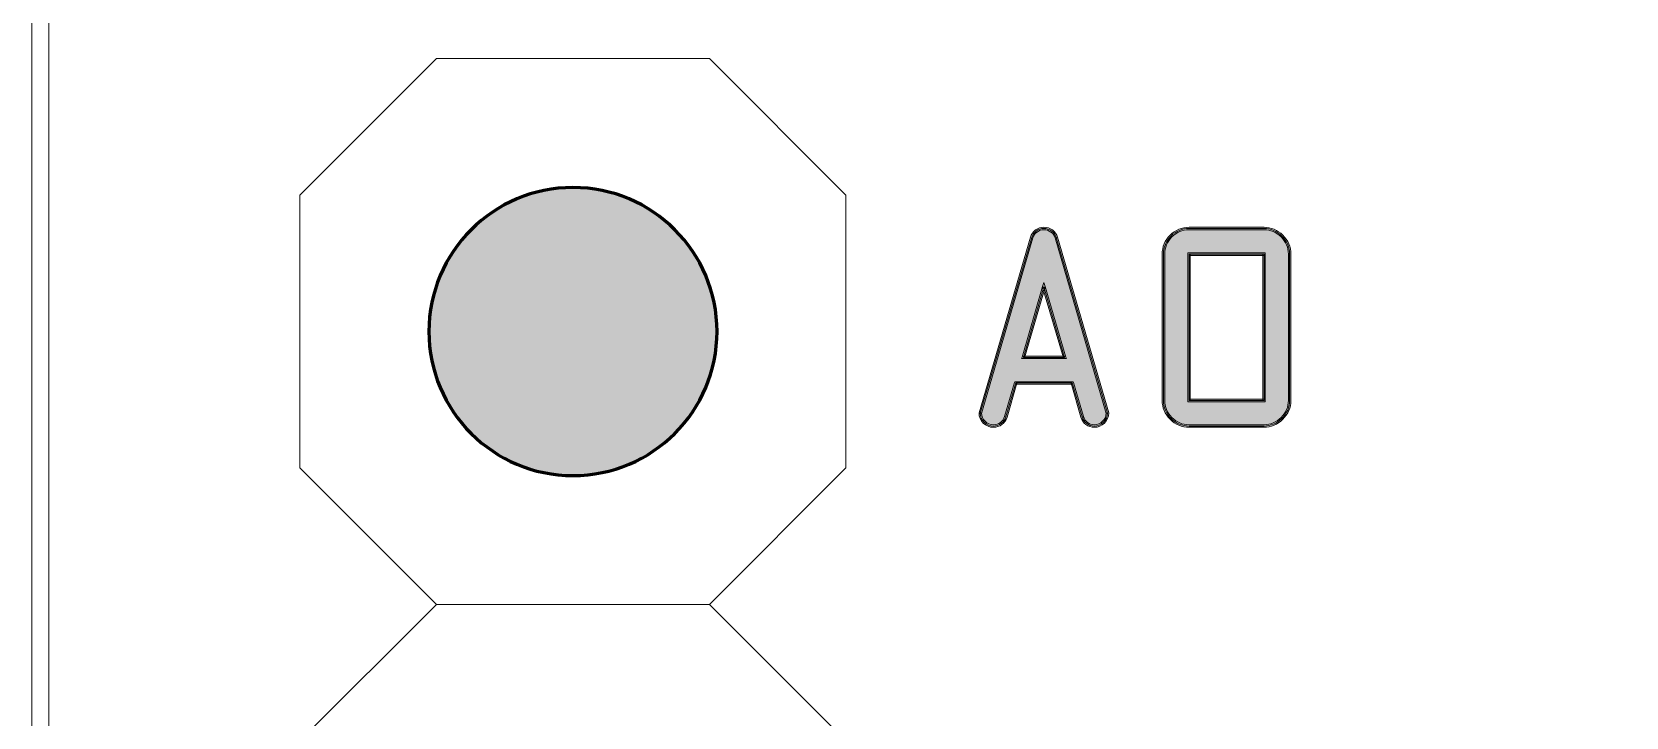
# Model space of a CAD drawing. Header units: inches. Extents: x 3.6 to 56.9, y 3.5 to 76.6.
# Drawn here: x 3.64 to 11.05, y 24 to 27.18 of the extents above; entities that cross this region are included whole.
import ezdxf

# ---------------------------------------------------------------- set-up
doc = ezdxf.new("R2010")
doc.units = ezdxf.units.IN
doc.header["$MEASUREMENT"] = 0
for name, color, linetype in [('board', 7, 'Continuous'), ('copper', 7, 'Continuous'), ('mask', 7, 'Continuous'), ('silk', 7, 'Continuous')]:
    doc.layers.add(name, color=color, linetype=linetype)

msp = doc.modelspace()

# ---------------------------------------------------------------- hatches: boundary and pattern name
at = {"layer": 'mask', "true_color": 0xffffff}
h = msp.add_hatch(color=7, dxfattribs=at)
edge = h.paths.add_edge_path()
edge.add_spline(control_points=[(6.1536, 25.1197), (5.7834, 25.1197), (5.4833, 25.4198), (5.4833, 25.79), (5.4833, 26.1602), (5.7834, 26.4603), (6.1536, 26.4603), (6.5238, 26.4603), (6.8239, 26.1602), (6.8239, 25.79), (6.8239, 25.4198), (6.5238, 25.1197), (6.1536, 25.1197)], knot_values=[0, 0, 0, 0, 1, 1, 1, 2, 2, 2, 3, 3, 3, 4, 4, 4, 4], degree=3, periodic=1)
at = {"layer": 'silk', "true_color": 0xffffff}
h = msp.add_hatch(color=7, dxfattribs=at)
h.dxf.hatch_style = 2
h.paths.add_polyline_path([(9.0136, 25.4694), (9.0136, 26.1506), (9.0136, 26.1565), (9.0194, 26.1565), (9.3683, 26.1565), (9.3742, 26.1565), (9.3742, 26.1506), (9.3742, 25.4694), (9.3742, 25.4635), (9.3683, 25.4635), (9.0194, 25.4635), (9.0136, 25.4635)])
h.paths.add_polyline_path([(9.0194, 25.4753), (9.3683, 25.4753), (9.3683, 25.4694), (9.3624, 25.4694), (9.3624, 26.1506), (9.3683, 26.1506), (9.3683, 26.1447), (9.0194, 26.1447), (9.0194, 26.1506), (9.0253, 26.1506), (9.0253, 25.4694), (9.0194, 25.4694)])
edge = h.paths.add_edge_path()
edge.add_spline(control_points=[(8.9063, 25.4694), (8.9063, 25.4384), (8.9172, 25.4127), (8.9399, 25.3899), (8.9627, 25.3672), (8.9884, 25.3563), (9.0194, 25.3563), (9.0194, 25.3563), (9.3683, 25.3563), (9.3683, 25.3563), (9.3985, 25.3563), (9.4241, 25.3672), (9.4473, 25.3899), (9.4704, 25.4127), (9.4814, 25.4384), (9.4814, 25.4694), (9.4814, 25.4694), (9.4814, 26.1506), (9.4814, 26.1506), (9.4814, 26.1816), (9.4704, 26.2073), (9.4473, 26.2301), (9.4241, 26.2529), (9.3985, 26.2638), (9.3683, 26.2638), (9.3683, 26.2638), (9.0194, 26.2638), (9.0194, 26.2638), (8.9884, 26.2638), (8.9627, 26.2529), (8.9399, 26.2301), (8.9172, 26.2074), (8.9063, 26.1817), (8.9063, 26.1506), (8.9063, 26.1506), (8.9063, 25.4694), (8.9063, 25.4694)], knot_values=[0, 0, 0, 0, 1, 1, 1, 2, 2, 2, 3, 3, 3, 4, 4, 4, 5, 5, 5, 6, 6, 6, 7, 7, 7, 8, 8, 8, 9, 9, 9, 10, 10, 10, 11, 11, 11, 12, 12, 12, 12], degree=3, periodic=1)
edge = h.paths.add_edge_path()
edge.add_spline(control_points=[(8.8945, 25.4694), (8.8945, 25.4694), (8.8945, 26.1506), (8.8945, 26.1506), (8.8945, 26.184), (8.9072, 26.2141), (8.9316, 26.2385), (8.956, 26.2629), (8.986, 26.2756), (9.0194, 26.2756), (9.0194, 26.2756), (9.3683, 26.2756), (9.3683, 26.2756), (9.4009, 26.2756), (9.4308, 26.2629), (9.4555, 26.2385), (9.4803, 26.2141), (9.4932, 26.1841), (9.4932, 26.1506), (9.4932, 26.1506), (9.4932, 25.4694), (9.4932, 25.4694), (9.4932, 25.436), (9.4803, 25.4059), (9.4555, 25.3815), (9.4308, 25.3572), (9.4009, 25.3445), (9.3683, 25.3445), (9.3683, 25.3445), (9.0194, 25.3445), (9.0194, 25.3445), (8.986, 25.3445), (8.956, 25.3572), (8.9316, 25.3816), (8.9072, 25.406), (8.8945, 25.436), (8.8945, 25.4694)], knot_values=[0, 0, 0, 0, 1, 1, 1, 2, 2, 2, 3, 3, 3, 4, 4, 4, 5, 5, 5, 6, 6, 6, 7, 7, 7, 8, 8, 8, 9, 9, 9, 10, 10, 10, 11, 11, 11, 12, 12, 12, 12], degree=3, periodic=1)
h.paths.add_polyline_path([(8.243, 25.6714), (8.3385, 25.9991), (8.3441, 26.0184), (8.3498, 25.9991), (8.4464, 25.6714), (8.4487, 25.6639), (8.4408, 25.6639), (8.2487, 25.6639), (8.2408, 25.6639)])
h.paths.add_polyline_path([(8.2487, 25.6757), (8.4408, 25.6757), (8.4408, 25.6698), (8.4351, 25.6681), (8.3385, 25.9958), (8.3441, 25.9974), (8.3498, 25.9958), (8.2543, 25.6681), (8.2487, 25.6698)])
edge = h.paths.add_edge_path()
edge.add_spline(control_points=[(8.0542, 25.4105), (8.0542, 25.3952), (8.0593, 25.3833), (8.0707, 25.3723), (8.082, 25.3613), (8.0943, 25.3563), (8.1096, 25.3563), (8.122, 25.3563), (8.1322, 25.3596), (8.142, 25.3669), (8.1519, 25.3742), (8.1581, 25.3829), (8.1617, 25.3946), (8.1617, 25.3946), (8.1673, 25.3928), (8.1673, 25.3928), (8.1673, 25.3928), (8.1617, 25.3945), (8.1617, 25.3945), (8.1617, 25.3945), (8.2077, 25.5524), (8.2077, 25.5524), (8.2077, 25.5524), (8.2089, 25.5566), (8.2089, 25.5566), (8.2089, 25.5566), (8.2133, 25.5566), (8.2133, 25.5566), (8.2133, 25.5566), (8.4761, 25.5566), (8.4761, 25.5566), (8.4761, 25.5566), (8.4806, 25.5566), (8.4806, 25.5566), (8.4806, 25.5566), (8.4818, 25.5524), (8.4818, 25.5524), (8.4818, 25.5524), (8.5278, 25.3945), (8.5278, 25.3945), (8.5278, 25.3945), (8.5221, 25.3928), (8.5221, 25.3928), (8.5221, 25.3928), (8.5277, 25.3946), (8.5277, 25.3946), (8.5314, 25.3829), (8.5374, 25.3741), (8.5469, 25.3668), (8.5563, 25.3596), (8.5663, 25.3563), (8.5787, 25.3563), (8.594, 25.3563), (8.6062, 25.3613), (8.6176, 25.3723), (8.6289, 25.3833), (8.6341, 25.3952), (8.6341, 25.4105), (8.6341, 25.4105), (8.6399, 25.4105), (8.6399, 25.4105), (8.6399, 25.4105), (8.6343, 25.4088), (8.6343, 25.4088), (8.6343, 25.4088), (8.3962, 26.2256), (8.3962, 26.2256), (8.3962, 26.2256), (8.3962, 26.2257), (8.3962, 26.2257), (8.3962, 26.2257), (8.3962, 26.2258), (8.3962, 26.2258), (8.3933, 26.2373), (8.3874, 26.2458), (8.3772, 26.2531), (8.367, 26.2604), (8.3566, 26.2638), (8.3441, 26.2638), (8.3317, 26.2638), (8.3218, 26.2605), (8.3124, 26.2532), (8.3029, 26.2459), (8.2968, 26.2372), (8.2932, 26.2255), (8.2932, 26.2255), (8.2876, 26.2272), (8.2876, 26.2272), (8.2876, 26.2272), (8.2932, 26.2256), (8.2932, 26.2256), (8.2932, 26.2256), (8.054, 25.4088), (8.054, 25.4088), (8.054, 25.4088), (8.0483, 25.4105), (8.0483, 25.4105), (8.0483, 25.4105), (8.0542, 25.4105), (8.0542, 25.4105)], knot_values=[0, 0, 0, 0, 1, 1, 1, 2, 2, 2, 3, 3, 3, 4, 4, 4, 5, 5, 5, 6, 6, 6, 7, 7, 7, 8, 8, 8, 9, 9, 9, 10, 10, 10, 11, 11, 11, 12, 12, 12, 13, 13, 13, 14, 14, 14, 15, 15, 15, 16, 16, 16, 17, 17, 17, 18, 18, 18, 19, 19, 19, 20, 20, 20, 21, 21, 21, 22, 22, 22, 23, 23, 23, 24, 24, 24, 25, 25, 25, 26, 26, 26, 27, 27, 27, 28, 28, 28, 29, 29, 29, 30, 30, 30, 31, 31, 31, 32, 32, 32, 33, 33, 33, 33], degree=3, periodic=1)
edge = h.paths.add_edge_path()
edge.add_spline(control_points=[(8.0427, 25.4122), (8.0427, 25.4122), (8.2819, 26.2289), (8.2819, 26.2289), (8.2819, 26.2289), (8.2819, 26.2289), (8.2819, 26.2289), (8.2819, 26.2289), (8.2819, 26.229), (8.2819, 26.229), (8.2861, 26.2424), (8.2942, 26.2541), (8.3052, 26.2626), (8.3162, 26.271), (8.3298, 26.2756), (8.3441, 26.2756), (8.3584, 26.2756), (8.3723, 26.2711), (8.3841, 26.2627), (8.3959, 26.2542), (8.4042, 26.2423), (8.4076, 26.2287), (8.4076, 26.2287), (8.4019, 26.2272), (8.4019, 26.2272), (8.4019, 26.2272), (8.4075, 26.2289), (8.4075, 26.2289), (8.4075, 26.2289), (8.6456, 25.4121), (8.6456, 25.4121), (8.6456, 25.4121), (8.6458, 25.4113), (8.6458, 25.4113), (8.6458, 25.4113), (8.6458, 25.4105), (8.6458, 25.4105), (8.6458, 25.3928), (8.6388, 25.3764), (8.6258, 25.3638), (8.6128, 25.3513), (8.5963, 25.3445), (8.5787, 25.3445), (8.5644, 25.3445), (8.5507, 25.349), (8.5397, 25.3575), (8.5288, 25.3659), (8.5207, 25.3776), (8.5165, 25.3911), (8.5165, 25.3911), (8.5165, 25.3911), (8.5165, 25.3911), (8.5165, 25.3911), (8.5164, 25.3912), (8.5164, 25.3912), (8.5164, 25.3912), (8.4705, 25.5491), (8.4705, 25.5491), (8.4705, 25.5491), (8.4761, 25.5507), (8.4761, 25.5507), (8.4761, 25.5507), (8.4761, 25.5449), (8.4761, 25.5449), (8.4761, 25.5449), (8.2133, 25.5449), (8.2133, 25.5449), (8.2133, 25.5449), (8.2133, 25.5507), (8.2133, 25.5507), (8.2133, 25.5507), (8.219, 25.5491), (8.219, 25.5491), (8.219, 25.5491), (8.173, 25.3912), (8.173, 25.3912), (8.173, 25.3912), (8.173, 25.3911), (8.173, 25.3911), (8.173, 25.3911), (8.173, 25.3911), (8.173, 25.3911), (8.1688, 25.3776), (8.1604, 25.3659), (8.149, 25.3574), (8.1377, 25.349), (8.1239, 25.3445), (8.1096, 25.3445), (8.0919, 25.3445), (8.0755, 25.3513), (8.0625, 25.3638), (8.0495, 25.3764), (8.0424, 25.3928), (8.0424, 25.4105), (8.0424, 25.4105), (8.0424, 25.4113), (8.0424, 25.4113), (8.0424, 25.4113), (8.0427, 25.4122), (8.0427, 25.4122)], knot_values=[0, 0, 0, 0, 1, 1, 1, 2, 2, 2, 3, 3, 3, 4, 4, 4, 5, 5, 5, 6, 6, 6, 7, 7, 7, 8, 8, 8, 9, 9, 9, 10, 10, 10, 11, 11, 11, 12, 12, 12, 13, 13, 13, 14, 14, 14, 15, 15, 15, 16, 16, 16, 17, 17, 17, 18, 18, 18, 19, 19, 19, 20, 20, 20, 21, 21, 21, 22, 22, 22, 23, 23, 23, 24, 24, 24, 25, 25, 25, 26, 26, 26, 27, 27, 27, 28, 28, 28, 29, 29, 29, 30, 30, 30, 31, 31, 31, 32, 32, 32, 33, 33, 33, 33], degree=3, periodic=1)
h = msp.add_hatch(color=7, dxfattribs=at)
h.dxf.hatch_style = 2
h.paths.add_polyline_path([(9.0194, 25.4694), (9.3683, 25.4694), (9.3683, 26.1506), (9.0194, 26.1506)])
edge = h.paths.add_edge_path()
edge.add_spline(control_points=[(8.9004, 25.4694), (8.9004, 25.4694), (8.9004, 26.1506), (8.9004, 26.1506), (8.9004, 26.1828), (8.9122, 26.2107), (8.9358, 26.2343), (8.9593, 26.2579), (8.9872, 26.2697), (9.0194, 26.2697), (9.0194, 26.2697), (9.3683, 26.2697), (9.3683, 26.2697), (9.3997, 26.2697), (9.4274, 26.2579), (9.4514, 26.2343), (9.4754, 26.2107), (9.4873, 26.1828), (9.4873, 26.1506), (9.4873, 26.1506), (9.4873, 25.4694), (9.4873, 25.4694), (9.4873, 25.4372), (9.4754, 25.4093), (9.4514, 25.3857), (9.4274, 25.3622), (9.3997, 25.3504), (9.3683, 25.3504), (9.3683, 25.3504), (9.0194, 25.3504), (9.0194, 25.3504), (8.9872, 25.3504), (8.9593, 25.3622), (8.9358, 25.3857), (8.9122, 25.4093), (8.9004, 25.4372), (8.9004, 25.4694)], knot_values=[0, 0, 0, 0, 1, 1, 1, 2, 2, 2, 3, 3, 3, 4, 4, 4, 5, 5, 5, 6, 6, 6, 7, 7, 7, 8, 8, 8, 9, 9, 9, 10, 10, 10, 11, 11, 11, 12, 12, 12, 12], degree=3, periodic=1)
h.paths.add_polyline_path([(8.2487, 25.6698), (8.4408, 25.6698), (8.3441, 25.9974)])
edge = h.paths.add_edge_path()
edge.add_spline(control_points=[(8.0483, 25.4105), (8.0483, 25.4105), (8.2876, 26.2272), (8.2876, 26.2272), (8.2915, 26.2398), (8.2986, 26.25), (8.3088, 26.2579), (8.319, 26.2657), (8.3308, 26.2697), (8.3441, 26.2697), (8.3575, 26.2697), (8.3697, 26.2657), (8.3807, 26.2579), (8.3917, 26.25), (8.3987, 26.2398), (8.4019, 26.2272), (8.4019, 26.2272), (8.6399, 25.4105), (8.6399, 25.4105), (8.6399, 25.394), (8.6339, 25.3799), (8.6217, 25.3681), (8.6095, 25.3563), (8.5952, 25.3504), (8.5787, 25.3504), (8.5653, 25.3504), (8.5535, 25.3543), (8.5433, 25.3622), (8.5331, 25.37), (8.526, 25.3802), (8.5221, 25.3928), (8.5221, 25.3928), (8.4761, 25.5507), (8.4761, 25.5507), (8.4761, 25.5507), (8.2133, 25.5507), (8.2133, 25.5507), (8.2133, 25.5507), (8.1673, 25.3928), (8.1673, 25.3928), (8.1634, 25.3802), (8.1561, 25.37), (8.1455, 25.3622), (8.1349, 25.3543), (8.123, 25.3504), (8.1096, 25.3504), (8.0931, 25.3504), (8.0788, 25.3563), (8.0666, 25.3681), (8.0544, 25.3799), (8.0483, 25.394), (8.0483, 25.4105)], knot_values=[0, 0, 0, 0, 1, 1, 1, 2, 2, 2, 3, 3, 3, 4, 4, 4, 5, 5, 5, 6, 6, 6, 7, 7, 7, 8, 8, 8, 9, 9, 9, 10, 10, 10, 11, 11, 11, 12, 12, 12, 13, 13, 13, 14, 14, 14, 15, 15, 15, 16, 16, 16, 17, 17, 17, 17], degree=3, periodic=1)

# ---------------------------------------------------------------- linework, layer by layer
at = {"layer": 'board', "color": 7, "lineweight": 20, "true_color": 0xffffff}
msp.add_lwpolyline([(3.6364, 60.5691), (56.8332, 60.5691), (56.8332, 3.7723), (3.6364, 3.7723), (3.6364, 60.5691)], dxfattribs=at)
msp.add_open_spline([(56.8521, 12.1646), (56.8521, 12.1646), (55.3337, 10.6434), (55.3337, 10.6434), (55.3337, 10.6434), (43.9474, 10.6434), (43.9474, 10.6434), (43.9474, 10.6434), (41.4173, 8.1094), (41.4173, 8.1094), (41.4173, 8.1094), (8.7761, 8.1094), (8.7761, 8.1094), (8.7761, 8.1094), (6.246, 10.6434), (6.246, 10.6434), (6.246, 10.6434), (4.7111, 10.6434), (4.7111, 10.6434), (4.2186, 10.5873), (3.7727, 10.9401), (3.7148, 11.4312), (3.7074, 11.4979), (3.7074, 11.5709), (3.7148, 11.6404), (3.7148, 11.6404), (3.7148, 75.5088), (3.7148, 75.5088), (3.6569, 76.0016), (4.0097, 76.4482), (4.5011, 76.5061), (4.5706, 76.5142), (4.6408, 76.5142), (4.7114, 76.5061), (4.7114, 76.5061), (55.8558, 76.5061), (55.8558, 76.5061), (56.3487, 76.5636), (56.7949, 76.2104), (56.8521, 75.7176), (56.8602, 75.6481), (56.8602, 75.5779), (56.8521, 75.5088), (56.8521, 75.5088), (56.8521, 12.1646), (56.8521, 12.1646)], degree=3, knots=[0, 0, 0, 0, 1, 1, 1, 2, 2, 2, 3, 3, 3, 4, 4, 4, 5, 5, 5, 6, 6, 6, 7, 7, 7, 8, 8, 8, 9, 9, 9, 10, 10, 10, 11, 11, 11, 12, 12, 12, 13, 13, 13, 14, 14, 14, 15, 15, 15, 15], dxfattribs=at)
at = {"layer": 'copper', "color": 7, "lineweight": 30, "true_color": 0xffffff}
msp.add_open_spline([(6.1536, 25.1198), (5.7834, 25.1198), (5.4833, 25.4198), (5.4833, 25.79), (5.4833, 26.1602), (5.7834, 26.4603), (6.1536, 26.4603), (6.5238, 26.4603), (6.8239, 26.1602), (6.8239, 25.79), (6.8239, 25.4198), (6.5238, 25.1198), (6.1536, 25.1198)], degree=3, knots=[0, 0, 0, 0, 1, 1, 1, 2, 2, 2, 3, 3, 3, 4, 4, 4, 4], dxfattribs=at)
at = {"layer": 'mask', "lineweight": 0}
msp.add_open_spline([(6.1536, 25.1197), (5.7834, 25.1197), (5.4833, 25.4198), (5.4833, 25.79), (5.4833, 26.1602), (5.7834, 26.4603), (6.1536, 26.4603), (6.5238, 26.4603), (6.8239, 26.1602), (6.8239, 25.79), (6.8239, 25.4198), (6.5238, 25.1197), (6.1536, 25.1197)], degree=3, knots=[0, 0, 0, 0, 1, 1, 1, 2, 2, 2, 3, 3, 3, 4, 4, 4, 4], dxfattribs=at)
at = {"layer": 'mask', "color": 7, "lineweight": 60, "true_color": 0xffffff}
msp.add_open_spline([(6.1536, 25.1198), (5.7834, 25.1198), (5.4833, 25.4198), (5.4833, 25.79), (5.4833, 26.1602), (5.7834, 26.4603), (6.1536, 26.4603), (6.5238, 26.4603), (6.8239, 26.1602), (6.8239, 25.79), (6.8239, 25.4198), (6.5238, 25.1198), (6.1536, 25.1198)], degree=3, knots=[0, 0, 0, 0, 1, 1, 1, 2, 2, 2, 3, 3, 3, 4, 4, 4, 4], dxfattribs=at)
at = {"layer": 'silk', "color": 7, "lineweight": 20, "true_color": 0xffffff}
msp.add_lwpolyline([(3.6364, 60.5691), (56.8332, 60.5691), (56.8332, 3.7723), (3.6364, 3.7723), (3.6364, 60.5691)], dxfattribs=at)
at = {"layer": 'silk', "color": 7, "lineweight": 15, "true_color": 0xffffff}
for points in [[(5.519, 27.06), (4.8836, 26.4252)], [(6.7886, 27.06), (5.519, 27.06)], [(7.4236, 26.4252), (6.7886, 27.06)], [(4.8836, 25.155), (4.8836, 26.4252)], [(7.4236, 26.4252), (7.4236, 25.155)], [(5.519, 24.5196), (4.8836, 25.155)], [(7.4236, 25.155), (6.7886, 24.5196)], [(4.8836, 23.885), (5.519, 24.5196)], [(6.7886, 24.5196), (5.519, 24.5196)], [(6.7886, 24.5196), (7.4236, 23.885)]]:
    msp.add_lwpolyline(points, dxfattribs=at)
at = {"layer": 'silk', "lineweight": 0}
for points in [[(9.0136, 25.4694), (9.0136, 26.1506), (9.0136, 26.1565), (9.0194, 26.1565), (9.3683, 26.1565), (9.3742, 26.1565), (9.3742, 26.1506), (9.3742, 25.4694), (9.3742, 25.4635), (9.3683, 25.4635), (9.0194, 25.4635), (9.0136, 25.4635), (9.0136, 25.4694)], [(9.0194, 25.4694), (9.3683, 25.4694), (9.3683, 26.1506), (9.0194, 26.1506), (9.0194, 25.4694)], [(9.0194, 25.4753), (9.3683, 25.4753), (9.3683, 25.4694), (9.3624, 25.4694), (9.3624, 26.1506), (9.3683, 26.1506), (9.3683, 26.1447), (9.0194, 26.1447), (9.0194, 26.1506), (9.0253, 26.1506), (9.0253, 25.4694), (9.0194, 25.4694), (9.0194, 25.4753)], [(8.243, 25.6714), (8.3385, 25.9991), (8.3441, 26.0184), (8.3498, 25.9991), (8.4464, 25.6714), (8.4487, 25.6639), (8.4408, 25.6639), (8.2487, 25.6639), (8.2408, 25.6639), (8.243, 25.6714)], [(8.2487, 25.6698), (8.4408, 25.6698), (8.3441, 25.9974), (8.2487, 25.6698)], [(8.2487, 25.6757), (8.4408, 25.6757), (8.4408, 25.6698), (8.4351, 25.6681), (8.3385, 25.9958), (8.3441, 25.9974), (8.3498, 25.9958), (8.2543, 25.6681), (8.2487, 25.6698), (8.2487, 25.6757)]]:
    msp.add_lwpolyline(points, dxfattribs=at)
for points, knots in [([(6.1536, 25.1197), (5.7834, 25.1197), (5.4833, 25.4198), (5.4833, 25.79), (5.4833, 26.1602), (5.7834, 26.4603), (6.1536, 26.4603), (6.5238, 26.4603), (6.8239, 26.1602), (6.8239, 25.79), (6.8239, 25.4198), (6.5238, 25.1197), (6.1536, 25.1197)], [0, 0, 0, 0, 1, 1, 1, 2, 2, 2, 3, 3, 3, 4, 4, 4, 4]), ([(8.0427, 25.4122), (8.0427, 25.4122), (8.2819, 26.2289), (8.2819, 26.2289), (8.2819, 26.2289), (8.2819, 26.2289), (8.2819, 26.2289), (8.2819, 26.2289), (8.2819, 26.229), (8.2819, 26.229), (8.2861, 26.2424), (8.2942, 26.2541), (8.3052, 26.2626), (8.3162, 26.271), (8.3298, 26.2756), (8.3441, 26.2756), (8.3584, 26.2756), (8.3723, 26.2711), (8.3841, 26.2627), (8.3959, 26.2542), (8.4042, 26.2423), (8.4076, 26.2287), (8.4076, 26.2287), (8.4019, 26.2272), (8.4019, 26.2272), (8.4019, 26.2272), (8.4075, 26.2289), (8.4075, 26.2289), (8.4075, 26.2289), (8.6456, 25.4121), (8.6456, 25.4121), (8.6456, 25.4121), (8.6458, 25.4113), (8.6458, 25.4113), (8.6458, 25.4113), (8.6458, 25.4105), (8.6458, 25.4105), (8.6458, 25.3928), (8.6388, 25.3764), (8.6258, 25.3638), (8.6128, 25.3513), (8.5963, 25.3445), (8.5787, 25.3445), (8.5644, 25.3445), (8.5507, 25.349), (8.5397, 25.3575), (8.5288, 25.3659), (8.5207, 25.3776), (8.5165, 25.3911), (8.5165, 25.3911), (8.5165, 25.3911), (8.5165, 25.3911), (8.5165, 25.3911), (8.5164, 25.3912), (8.5164, 25.3912), (8.5164, 25.3912), (8.4705, 25.5491), (8.4705, 25.5491), (8.4705, 25.5491), (8.4761, 25.5507), (8.4761, 25.5507), (8.4761, 25.5507), (8.4761, 25.5449), (8.4761, 25.5449), (8.4761, 25.5449), (8.2133, 25.5449), (8.2133, 25.5449), (8.2133, 25.5449), (8.2133, 25.5507), (8.2133, 25.5507), (8.2133, 25.5507), (8.219, 25.5491), (8.219, 25.5491), (8.219, 25.5491), (8.173, 25.3912), (8.173, 25.3912), (8.173, 25.3912), (8.173, 25.3911), (8.173, 25.3911), (8.173, 25.3911), (8.173, 25.3911), (8.173, 25.3911), (8.1688, 25.3776), (8.1604, 25.3659), (8.149, 25.3574), (8.1377, 25.349), (8.1239, 25.3445), (8.1096, 25.3445), (8.0919, 25.3445), (8.0755, 25.3513), (8.0625, 25.3638), (8.0495, 25.3764), (8.0424, 25.3928), (8.0424, 25.4105), (8.0424, 25.4105), (8.0424, 25.4113), (8.0424, 25.4113), (8.0424, 25.4113), (8.0427, 25.4122), (8.0427, 25.4122)], [0, 0, 0, 0, 1, 1, 1, 2, 2, 2, 3, 3, 3, 4, 4, 4, 5, 5, 5, 6, 6, 6, 7, 7, 7, 8, 8, 8, 9, 9, 9, 10, 10, 10, 11, 11, 11, 12, 12, 12, 13, 13, 13, 14, 14, 14, 15, 15, 15, 16, 16, 16, 17, 17, 17, 18, 18, 18, 19, 19, 19, 20, 20, 20, 21, 21, 21, 22, 22, 22, 23, 23, 23, 24, 24, 24, 25, 25, 25, 26, 26, 26, 27, 27, 27, 28, 28, 28, 29, 29, 29, 30, 30, 30, 31, 31, 31, 32, 32, 32, 33, 33, 33, 33]), ([(8.0483, 25.4105), (8.0483, 25.4105), (8.2876, 26.2272), (8.2876, 26.2272), (8.2915, 26.2398), (8.2986, 26.25), (8.3088, 26.2579), (8.319, 26.2657), (8.3308, 26.2697), (8.3441, 26.2697), (8.3575, 26.2697), (8.3697, 26.2657), (8.3807, 26.2579), (8.3917, 26.25), (8.3987, 26.2398), (8.4019, 26.2272), (8.4019, 26.2272), (8.6399, 25.4105), (8.6399, 25.4105), (8.6399, 25.394), (8.6339, 25.3799), (8.6217, 25.3681), (8.6095, 25.3563), (8.5952, 25.3504), (8.5787, 25.3504), (8.5653, 25.3504), (8.5535, 25.3543), (8.5433, 25.3622), (8.5331, 25.37), (8.526, 25.3802), (8.5221, 25.3928), (8.5221, 25.3928), (8.4761, 25.5507), (8.4761, 25.5507), (8.4761, 25.5507), (8.2133, 25.5507), (8.2133, 25.5507), (8.2133, 25.5507), (8.1673, 25.3928), (8.1673, 25.3928), (8.1634, 25.3802), (8.1561, 25.37), (8.1455, 25.3622), (8.1349, 25.3543), (8.123, 25.3504), (8.1096, 25.3504), (8.0931, 25.3504), (8.0788, 25.3563), (8.0666, 25.3681), (8.0544, 25.3799), (8.0483, 25.394), (8.0483, 25.4105)], [0, 0, 0, 0, 1, 1, 1, 2, 2, 2, 3, 3, 3, 4, 4, 4, 5, 5, 5, 6, 6, 6, 7, 7, 7, 8, 8, 8, 9, 9, 9, 10, 10, 10, 11, 11, 11, 12, 12, 12, 13, 13, 13, 14, 14, 14, 15, 15, 15, 16, 16, 16, 17, 17, 17, 17]), ([(8.0542, 25.4105), (8.0542, 25.3952), (8.0593, 25.3833), (8.0707, 25.3723), (8.082, 25.3613), (8.0943, 25.3563), (8.1096, 25.3563), (8.122, 25.3563), (8.1322, 25.3596), (8.142, 25.3669), (8.1519, 25.3742), (8.1581, 25.3829), (8.1617, 25.3946), (8.1617, 25.3946), (8.1673, 25.3928), (8.1673, 25.3928), (8.1673, 25.3928), (8.1617, 25.3945), (8.1617, 25.3945), (8.1617, 25.3945), (8.2077, 25.5524), (8.2077, 25.5524), (8.2077, 25.5524), (8.2089, 25.5566), (8.2089, 25.5566), (8.2089, 25.5566), (8.2133, 25.5566), (8.2133, 25.5566), (8.2133, 25.5566), (8.4761, 25.5566), (8.4761, 25.5566), (8.4761, 25.5566), (8.4806, 25.5566), (8.4806, 25.5566), (8.4806, 25.5566), (8.4818, 25.5524), (8.4818, 25.5524), (8.4818, 25.5524), (8.5278, 25.3945), (8.5278, 25.3945), (8.5278, 25.3945), (8.5221, 25.3928), (8.5221, 25.3928), (8.5221, 25.3928), (8.5277, 25.3946), (8.5277, 25.3946), (8.5314, 25.3829), (8.5374, 25.3741), (8.5469, 25.3668), (8.5563, 25.3596), (8.5663, 25.3563), (8.5787, 25.3563), (8.594, 25.3563), (8.6062, 25.3613), (8.6176, 25.3723), (8.6289, 25.3833), (8.6341, 25.3952), (8.6341, 25.4105), (8.6341, 25.4105), (8.6399, 25.4105), (8.6399, 25.4105), (8.6399, 25.4105), (8.6343, 25.4088), (8.6343, 25.4088), (8.6343, 25.4088), (8.3962, 26.2256), (8.3962, 26.2256), (8.3962, 26.2256), (8.3962, 26.2257), (8.3962, 26.2257), (8.3962, 26.2257), (8.3962, 26.2258), (8.3962, 26.2258), (8.3933, 26.2373), (8.3874, 26.2458), (8.3772, 26.2531), (8.367, 26.2604), (8.3566, 26.2638), (8.3441, 26.2638), (8.3317, 26.2638), (8.3218, 26.2605), (8.3124, 26.2532), (8.3029, 26.2459), (8.2968, 26.2372), (8.2932, 26.2255), (8.2932, 26.2255), (8.2876, 26.2272), (8.2876, 26.2272), (8.2876, 26.2272), (8.2932, 26.2256), (8.2932, 26.2256), (8.2932, 26.2256), (8.054, 25.4088), (8.054, 25.4088), (8.054, 25.4088), (8.0483, 25.4105), (8.0483, 25.4105), (8.0483, 25.4105), (8.0542, 25.4105), (8.0542, 25.4105)], [0, 0, 0, 0, 1, 1, 1, 2, 2, 2, 3, 3, 3, 4, 4, 4, 5, 5, 5, 6, 6, 6, 7, 7, 7, 8, 8, 8, 9, 9, 9, 10, 10, 10, 11, 11, 11, 12, 12, 12, 13, 13, 13, 14, 14, 14, 15, 15, 15, 16, 16, 16, 17, 17, 17, 18, 18, 18, 19, 19, 19, 20, 20, 20, 21, 21, 21, 22, 22, 22, 23, 23, 23, 24, 24, 24, 25, 25, 25, 26, 26, 26, 27, 27, 27, 28, 28, 28, 29, 29, 29, 30, 30, 30, 31, 31, 31, 32, 32, 32, 33, 33, 33, 33]), ([(8.8945, 25.4694), (8.8945, 25.4694), (8.8945, 26.1506), (8.8945, 26.1506), (8.8945, 26.184), (8.9072, 26.2141), (8.9316, 26.2385), (8.956, 26.2629), (8.986, 26.2756), (9.0194, 26.2756), (9.0194, 26.2756), (9.3683, 26.2756), (9.3683, 26.2756), (9.4009, 26.2756), (9.4308, 26.2629), (9.4555, 26.2385), (9.4803, 26.2141), (9.4932, 26.1841), (9.4932, 26.1506), (9.4932, 26.1506), (9.4932, 25.4694), (9.4932, 25.4694), (9.4932, 25.436), (9.4803, 25.4059), (9.4555, 25.3815), (9.4308, 25.3572), (9.4009, 25.3445), (9.3683, 25.3445), (9.3683, 25.3445), (9.0194, 25.3445), (9.0194, 25.3445), (8.986, 25.3445), (8.956, 25.3572), (8.9316, 25.3816), (8.9072, 25.406), (8.8945, 25.436), (8.8945, 25.4694)], [0, 0, 0, 0, 1, 1, 1, 2, 2, 2, 3, 3, 3, 4, 4, 4, 5, 5, 5, 6, 6, 6, 7, 7, 7, 8, 8, 8, 9, 9, 9, 10, 10, 10, 11, 11, 11, 12, 12, 12, 12]), ([(8.9004, 25.4694), (8.9004, 25.4694), (8.9004, 26.1506), (8.9004, 26.1506), (8.9004, 26.1828), (8.9122, 26.2107), (8.9358, 26.2343), (8.9593, 26.2579), (8.9872, 26.2697), (9.0194, 26.2697), (9.0194, 26.2697), (9.3683, 26.2697), (9.3683, 26.2697), (9.3997, 26.2697), (9.4274, 26.2579), (9.4514, 26.2343), (9.4754, 26.2107), (9.4873, 26.1828), (9.4873, 26.1506), (9.4873, 26.1506), (9.4873, 25.4694), (9.4873, 25.4694), (9.4873, 25.4372), (9.4754, 25.4093), (9.4514, 25.3857), (9.4274, 25.3622), (9.3997, 25.3504), (9.3683, 25.3504), (9.3683, 25.3504), (9.0194, 25.3504), (9.0194, 25.3504), (8.9872, 25.3504), (8.9593, 25.3622), (8.9358, 25.3857), (8.9122, 25.4093), (8.9004, 25.4372), (8.9004, 25.4694)], [0, 0, 0, 0, 1, 1, 1, 2, 2, 2, 3, 3, 3, 4, 4, 4, 5, 5, 5, 6, 6, 6, 7, 7, 7, 8, 8, 8, 9, 9, 9, 10, 10, 10, 11, 11, 11, 12, 12, 12, 12]), ([(8.9063, 25.4694), (8.9063, 25.4384), (8.9172, 25.4127), (8.9399, 25.3899), (8.9627, 25.3672), (8.9884, 25.3563), (9.0194, 25.3563), (9.0194, 25.3563), (9.3683, 25.3563), (9.3683, 25.3563), (9.3985, 25.3563), (9.4241, 25.3672), (9.4473, 25.3899), (9.4704, 25.4127), (9.4814, 25.4384), (9.4814, 25.4694), (9.4814, 25.4694), (9.4814, 26.1506), (9.4814, 26.1506), (9.4814, 26.1816), (9.4704, 26.2073), (9.4473, 26.2301), (9.4241, 26.2529), (9.3985, 26.2638), (9.3683, 26.2638), (9.3683, 26.2638), (9.0194, 26.2638), (9.0194, 26.2638), (8.9884, 26.2638), (8.9627, 26.2529), (8.9399, 26.2301), (8.9172, 26.2074), (8.9063, 26.1817), (8.9063, 26.1506), (8.9063, 26.1506), (8.9063, 25.4694), (8.9063, 25.4694)], [0, 0, 0, 0, 1, 1, 1, 2, 2, 2, 3, 3, 3, 4, 4, 4, 5, 5, 5, 6, 6, 6, 7, 7, 7, 8, 8, 8, 9, 9, 9, 10, 10, 10, 11, 11, 11, 12, 12, 12, 12])]:
    msp.add_open_spline(points, degree=3, knots=knots, dxfattribs=at)
at = {"layer": 'silk', "color": 18, "lineweight": 60, "true_color": 0x000000}
msp.add_open_spline([(6.1536, 25.1198), (5.7834, 25.1198), (5.4833, 25.4198), (5.4833, 25.79), (5.4833, 26.1602), (5.7834, 26.4603), (6.1536, 26.4603), (6.5238, 26.4603), (6.8239, 26.1602), (6.8239, 25.79), (6.8239, 25.4198), (6.5238, 25.1198), (6.1536, 25.1198)], degree=3, knots=[0, 0, 0, 0, 1, 1, 1, 2, 2, 2, 3, 3, 3, 4, 4, 4, 4], dxfattribs=at)

doc.saveas('drawing.dxf')
